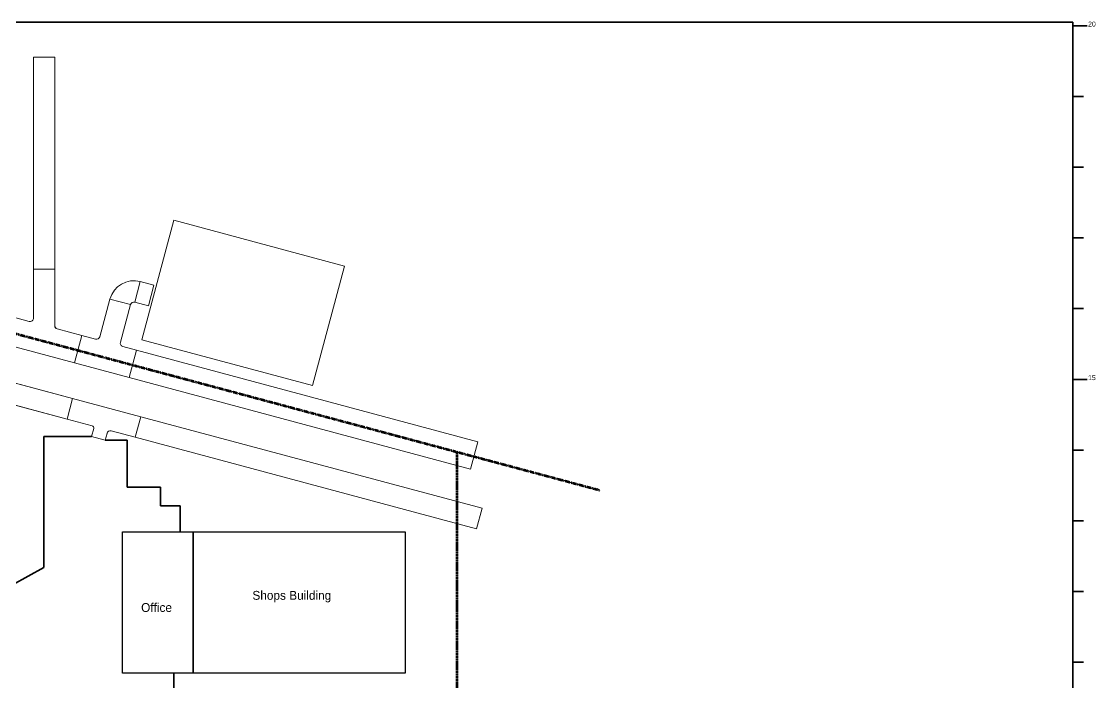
# Model space of a CAD drawing. Header units: inches. Extents: x 157 to 3303, y 69 to 2116.
# Drawn here: x 1783 to 3302, y 1171 to 2106 of the extents above; entities that cross this region are included whole.
import ezdxf
from ezdxf.enums import TextEntityAlignment as Align

# ---------------------------------------------------------------- set-up
doc = ezdxf.new("R2010")
doc.units = ezdxf.units.IN
doc.header["$MEASUREMENT"] = 0
doc.linetypes.add('PHANTOM2', pattern=[1.25, 0.625, -0.125, 0.125, -0.125, 0.125, -0.125])
doc.layers.add('MISCELLANEOUS', color=7, linetype='Continuous')
doc.layers.add('TITLEBLOCK', color=7, linetype='Continuous')
doc.layers.add('OTHER BUILDINGS', color=3, linetype='Continuous', lineweight=30)
doc.styles.add('Arial', font='ARIAL.TTF', dxfattribs={"height": 0.2})

msp = doc.modelspace()

# ---------------------------------------------------------------- linework, layer by layer
at = {"layer": 'MISCELLANEOUS', "linetype": 'PHANTOM2', "lineweight": 100}
for p, q in [((298.7, 2060.1), (2601.5, 1443.1)), ((2399, 102.3), (2399, 1497.4))]:
    msp.add_line(p, q, dxfattribs=at)
at = {"layer": 'MISCELLANEOUS', "linetype": 'Continuous', "lineweight": 13}
for p, q in [((1799.7, 2055.6), (1799.7, 1755.6)), ((1829.7, 2055.6), (1799.7, 2055.6)), ((1829.7, 1755.6), (1829.7, 2055.6)), ((1953.1, 1655.9), (1998.4, 1824.9)), ((1998.4, 1824.9), (2239.9, 1760.2)), ((1799.7, 1755.6), (1799.7, 1686.8)), ((1799.7, 1755.6), (1829.7, 1755.6)), ((1799.7, 1755.6), (1829.7, 1755.6)), ((1829.7, 1755.6), (1829.7, 1676.1)), ((2239.9, 1760.2), (2194.6, 1591.2)), ((1943, 1709.2), (1950.7, 1738.2)), ((1943, 1709.2), (1950.7, 1738.2)), ((1950.7, 1738.2), (1970.1, 1733)), ((1970.1, 1733), (1962.3, 1704)), ((1323.6, 1715.2), (1854.8, 1572.8)), ((1907.9, 1713.4), (1893.6, 1660.3)), ((1907.9, 1713.4), (1936.8, 1705.7)), ((1907.9, 1713.4), (1936.8, 1705.7)), ((1936.8, 1705.7), (1922.6, 1652.5)), ((1962.3, 1704), (1943, 1709.2)), ((1793.4, 1682), (1771.6, 1687.8)), ((1847.1, 1543.9), (1315.8, 1686.2)), ((1868.2, 1661.9), (1833.4, 1671.3)), ((1857.8, 1623.3), (1868.2, 1661.9)), ((1868.2, 1661.9), (1857.8, 1623.3)), ((1887.5, 1656.8), (1868.2, 1661.9)), ((1761.2, 1649.2), (1857.8, 1623.3)), ((1945.5, 1641.2), (1926.1, 1646.4)), ((1935.1, 1602.6), (1945.5, 1641.2)), ((1935.1, 1602.6), (1945.5, 1641.2)), ((1945.5, 1641.2), (2428.4, 1511.8)), ((2194.6, 1591.2), (1953.1, 1655.9)), ((1857.8, 1623.3), (1935.1, 1602.6)), ((2418.1, 1473.2), (1935.1, 1602.6)), ((1854.8, 1572.8), (1847.1, 1543.9)), ((1847.1, 1543.9), (1854.8, 1572.8)), ((1854.8, 1572.8), (1951.4, 1547)), ((1882.8, 1534.3), (1847.1, 1543.9)), ((1951.4, 1547), (1943.6, 1518)), ((1943.6, 1518), (1951.4, 1547)), ((1951.4, 1547), (2434.4, 1417.6)), ((1881.8, 1519), (1884.9, 1530.6)), ((1901.1, 1513.9), (1903.7, 1523.5)), ((1943.6, 1518), (1909.8, 1527)), ((1881.8, 1519), (1901.1, 1513.9)), ((2426.6, 1388.6), (1943.6, 1518)), ((2428.4, 1511.8), (2418.1, 1473.2)), ((2434.4, 1417.6), (2426.6, 1388.6))]:
    msp.add_line(p, q, dxfattribs=at)
at = {"layer": 'MISCELLANEOUS', "linetype": 'Continuous', "lineweight": 35}
for p, q in [((1881.8, 1519), (1814.1, 1519)), ((1814.1, 1519), (1814.1, 1334.1)), ((1901.1, 1513.9), (1932.1, 1513.9)), ((1932.1, 1513.9), (1932.1, 1447.6)), ((1932.1, 1447.6), (1979.3, 1447.6)), ((1979.3, 1447.6), (1979.3, 1421.2)), ((1979.3, 1421.2), (2007, 1421.2)), ((2007, 1421.2), (2007, 1384.4)), ((1814.1, 1334.1), (1746, 1296.5)), ((1998.2, 1184.4), (1998.2, 1137.5))]:
    msp.add_line(p, q, dxfattribs=at)
at = {"layer": 'MISCELLANEOUS', "linetype": 'Continuous', "lineweight": 0}
for points in [[(1829.7, 1755.6), (1829.7, 2055.6), (1799.7, 2055.6), (1799.7, 1755.6)], [(2194.6, 1591.2), (1953.1, 1655.9), (1998.4, 1824.9), (2239.9, 1760.2)], [(1950.7, 1738.2), (1970.1, 1733), (1962.3, 1704), (1943, 1709.2)], [(1323.6, 1715.2), (1854.8, 1572.8), (1847.1, 1543.9), (1315.8, 1686.2)], [(1945.5, 1641.2), (2428.4, 1511.8), (2418.1, 1473.2), (1935.1, 1602.6)], [(1951.4, 1547), (2434.4, 1417.6), (2426.6, 1388.6), (1943.6, 1518)]]:
    msp.add_lwpolyline(points, close=True, dxfattribs=at)
for points in [[(1761.2, 1649.2), (1857.8, 1623.3), (1868.2, 1661.9), (1833.4, 1671.3, -0.339454), (1829.7, 1676.1), (1829.7, 1755.6), (1799.7, 1755.6), (1799.7, 1686.8, -0.493145), (1793.4, 1682), (1771.6, 1687.8)], [(1857.8, 1623.3), (1935.1, 1602.6), (1945.5, 1641.2), (1926.1, 1646.4, -0.414214), (1922.6, 1652.5), (1936.8, 1705.7), (1907.9, 1713.4), (1893.6, 1660.3, -0.414214), (1887.5, 1656.8), (1868.2, 1661.9)], [(1854.8, 1572.8), (1951.4, 1547), (1943.6, 1518), (1909.8, 1527, 0.414214), (1903.7, 1523.5), (1901.1, 1513.9), (1881.8, 1519), (1884.9, 1530.6, 0.414214), (1882.8, 1534.3), (1847.1, 1543.9)]]:
    msp.add_lwpolyline(points, format="xyb", close=True, dxfattribs=at)
at = {"layer": 'MISCELLANEOUS', "linetype": 'Continuous', "lineweight": 13}
for centre, radius, start, end in [((1941.7, 1704.4), 35, 75, 165), ((1941.7, 1704.4), 5, 75, 165), ((1794.7, 1686.8), 5, 255, 360), ((1834.7, 1676.1), 5, 180, 255), ((1888.8, 1661.6), 5, 255, 345), ((1927.4, 1651.2), 5, 165, 255), ((1882, 1531.4), 3, 345, 75), ((1908.5, 1522.2), 5, 75, 165)]:
    msp.add_arc(centre, radius, start, end, dxfattribs=at)
at = {"layer": 'OTHER BUILDINGS', "lineweight": 30}
for p, q in [((1925.4, 1384.4), (2025.4, 1384.4)), ((1925.4, 1184.4), (1925.4, 1384.4)), ((2025.4, 1384.4), (2325.4, 1384.4)), ((2025.4, 1184.4), (2025.4, 1384.4)), ((2025.4, 1384.4), (2025.4, 1184.4)), ((2325.4, 1384.4), (2325.4, 1184.4)), ((2025.4, 1184.4), (1925.4, 1184.4)), ((2325.4, 1184.4), (2025.4, 1184.4))]:
    msp.add_line(p, q, dxfattribs=at)
for points in [[(2025.4, 1384.4), (2025.4, 1184.4), (1925.4, 1184.4), (1925.4, 1384.4)], [(2325.4, 1184.4), (2025.4, 1184.4), (2025.4, 1384.4), (2325.4, 1384.4)]]:
    msp.add_lwpolyline(points, close=True, dxfattribs=at)
at = {"layer": 'TITLEBLOCK', "color": 7, "linetype": 'Continuous', "lineweight": 35}
for p, q in [((3270.1, 2104.9), (200, 2104.9)), ((3270.1, 88.8), (3270.1, 2104.9)), ((3270.3, 2100), (3290.3, 2100)), ((3270.1, 2000), (3285.2, 2000)), ((3270.1, 1900), (3285.2, 1900)), ((3270.1, 1800), (3285.2, 1800)), ((3270.1, 1700), (3285.2, 1700)), ((3270.3, 1600), (3290.3, 1600)), ((3270.1, 1500), (3285.2, 1500)), ((3270.1, 1400), (3285.2, 1400)), ((3270.1, 1300), (3285.2, 1300)), ((3270.1, 1200), (3285.2, 1200))]:
    msp.add_line(p, q, dxfattribs=at)

# ---------------------------------------------------------------- texts
at = {"layer": 'OTHER BUILDINGS', "color": 7, "lineweight": 30}
for s, p in [('Shops Building ', (2167.5, 1300.8)), ('Office', (1973.8, 1283.6))]:
    msp.add_text(s, height=12.5, dxfattribs=at).set_placement(p, align=Align.TOP_CENTER)
at = {"layer": 'TITLEBLOCK', "color": 7, "style": 'Arial'}
for s, p in [('20', (3291.7, 2105.9)), ('15', (3291.7, 1605.9))]:
    msp.add_text(s, height=7, dxfattribs=at).set_placement(p, align=Align.TOP_LEFT)

doc.saveas('drawing.dxf')
